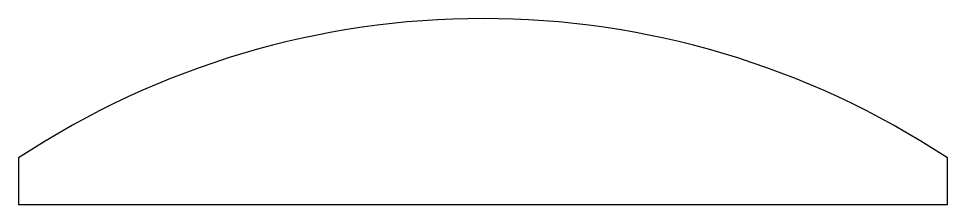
# Model space of a CAD drawing. Header units: millimetres. Extents: x 100 to 200, y 0 to 20.
import ezdxf

# ---------------------------------------------------------------- set-up
doc = ezdxf.new("R2010")
doc.units = ezdxf.units.MM

msp = doc.modelspace()

# ---------------------------------------------------------------- linework, layer by layer
at = {"color": 7, "linetype": 'Continuous'}
for p, q in [((100, 5), (100, 0)), ((200, 0), (200, 5)), ((100, 0), (200, 0))]:
    msp.add_line(p, q, dxfattribs=at)
msp.add_arc((150, -70.83), 90.83, 56.6015, 123.3985, dxfattribs=at)

doc.saveas('drawing.dxf')
